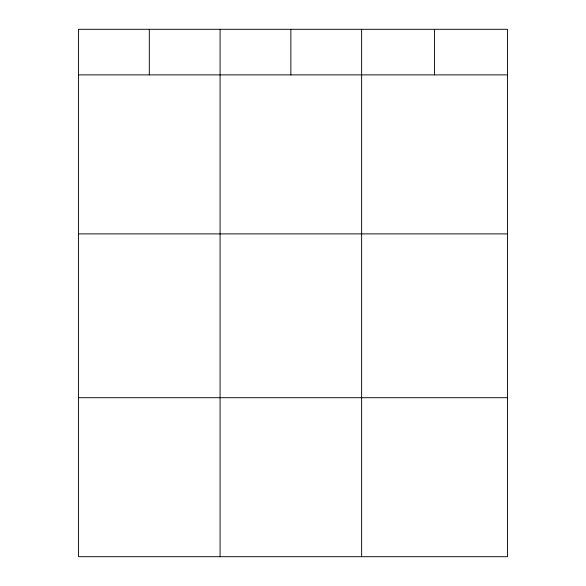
<?xml version="1.0" encoding="UTF-8"?>
<svg xmlns="http://www.w3.org/2000/svg" width="586" height="586" viewBox="0 0 586 586"><rect width="100%" height="100%" fill="white"/><g stroke="black" fill="none" stroke-linecap="round" stroke-linejoin="round"><path stroke-width="0.88" d="M507.469 74.883L507.469 556.7L78.531 556.7L78.531 29.3L507.469 29.3L507.469 74.883L78.531 74.883M78.531 233.887L507.469 233.887M78.531 397.704L507.469 397.704M434.548 29.3L434.548 74.883M361.628 29.3L361.628 556.7M290.854 29.3L290.854 74.883M220.08 29.3L220.08 556.7M149.305 29.3L149.305 74.883"/></g></svg>
